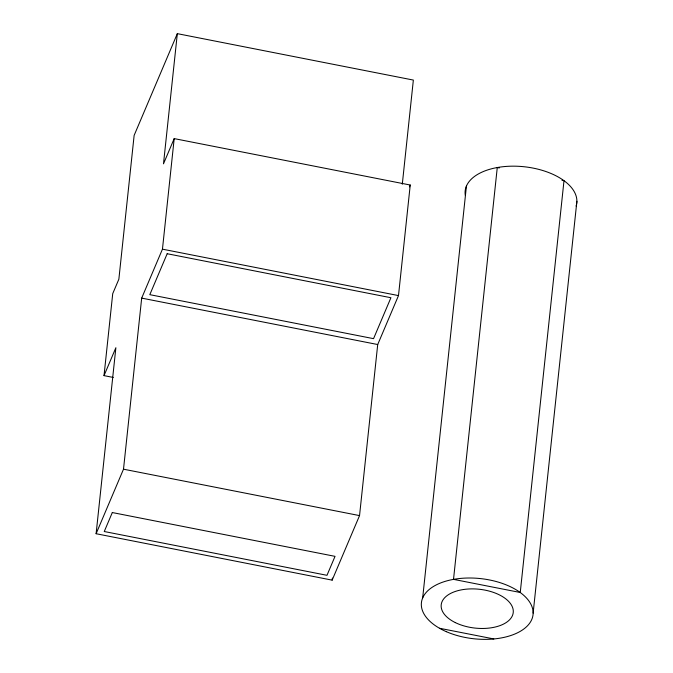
<?xml version="1.0" encoding="UTF-8"?>
<svg xmlns="http://www.w3.org/2000/svg" width="673" height="673" viewBox="0 0 673 673"><rect width="100%" height="100%" fill="white"/><g stroke="black" fill="none" stroke-linecap="round" stroke-linejoin="round"><path stroke-width="1.01" d="M113.3 377.452L104.021 375.627L112.728 293.647L118.86 279.211L134.137 135.391L177.327 33.65L413.357 80.07L402.294 184.217M177.327 33.65L163.489 163.833L174.198 138.604L410.236 185.025L398.492 295.59L377.713 344.534L359.542 515.602L332.151 580.143L96.113 533.723L115.874 347.714L104.021 375.627M96.113 533.723L123.504 469.19L141.683 298.114L162.454 249.17L174.198 138.604M332.151 580.143L332.369 578.048M422.669 597.944L466.423 186.118M533.134 613.103L576.887 201.286M409.445 186.892L410.236 185.025M499.324 167.947L497.271 167.543L453.518 579.369L520.246 592.492L563.999 180.667L561.947 180.263M162.454 249.17L398.492 295.59M141.683 298.114L377.713 344.534M123.504 469.19L359.542 515.602M439.477 628.254L493.822 638.938M465.295 195.338A56.128 30.268 6.1 0 1 523.232 166.652A56.128 30.268 6.1 0 1 576.096 206.081M167.182 253.729L149.81 294.665L373.549 338.662L390.92 297.727L167.182 253.729M112.307 512.548L104.256 531.519L326.985 575.314L335.036 556.352L112.307 512.548M446.317 631.669A56.128 30.268 6.1 0 0 533.033 614.752A56.128 30.268 6.1 0 0 452.349 579.588A56.128 30.268 6.1 0 0 446.317 631.669M455.301 622.592A36.216 19.525 6.1 0 0 512.994 613.902A36.216 19.525 6.1 0 0 463.403 589.523A36.216 19.525 6.1 0 0 455.301 622.592"/></g></svg>
